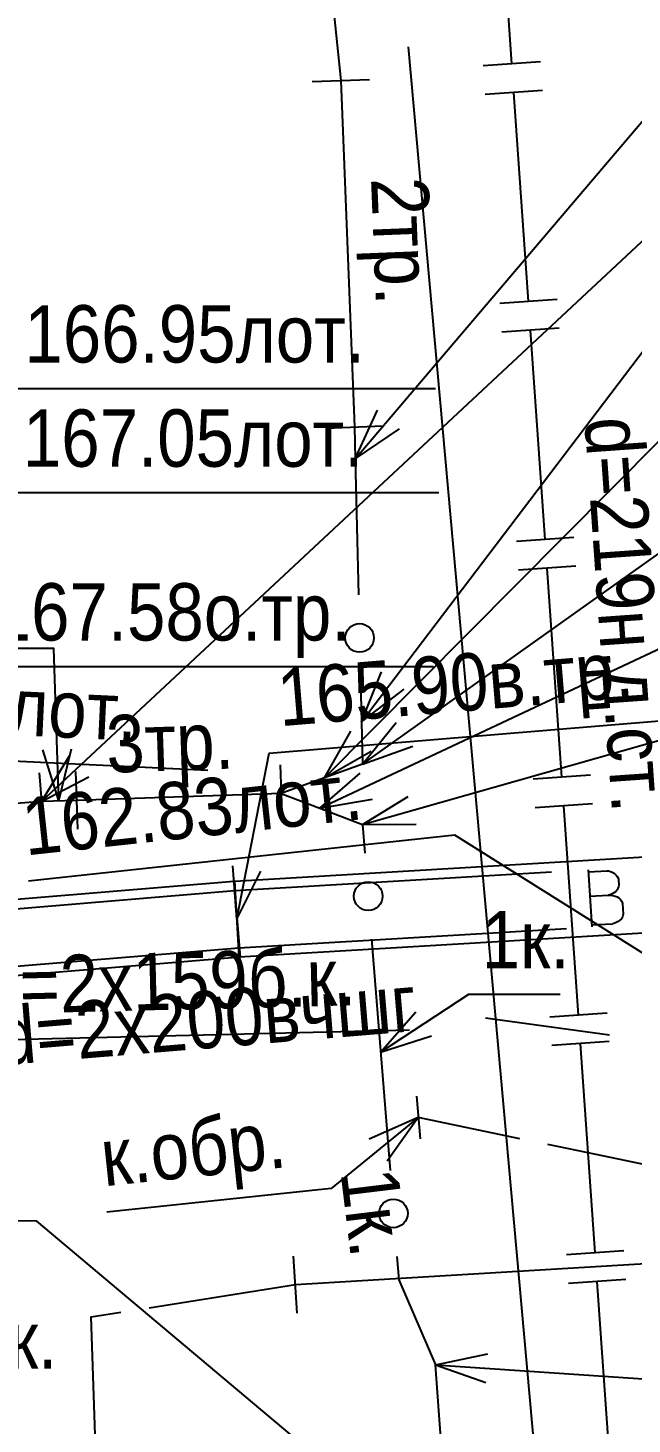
# Model space of a CAD drawing. Header units: metres. Extents: x -3947 to -3704, y 4976 to 6609.
# Drawn here: x -3852.17 to -3841.63, y 5769.34 to 5793.68 of the extents above; entities that cross this region are included whole.
import ezdxf
from ezdxf.enums import TextEntityAlignment as Align

# ---------------------------------------------------------------- set-up
doc = ezdxf.new("R2010")
doc.units = ezdxf.units.M
doc.header["$MEASUREMENT"] = 0
for name, color, linetype, lineweight in [('Водопровод', 7, 'Continuous', 25), ('Водосток', 7, 'Continuous', 25), ('Газопровод', 7, 'Continuous', 25), ('Кабели', 7, 'Continuous', 25), ('Кабель электрический', 7, 'Continuous', 25), ('Канализация самотёчная', 7, 'Continuous', 25), ('Теплосеть', 7, 'Continuous', 25)]:
    doc.layers.add(name, color=color, linetype=linetype, lineweight=lineweight)
doc.styles.add('Style-RUSSIAN_1251', font='RUSSIAN_1251.shx')
doc.styles.add('Style-RUSSIAN_1251 I 0.00000', font='RUSSIAN_1251.shx')

msp = doc.modelspace()

# ---------------------------------------------------------------- linework, layer by layer
at = {"layer": 'Водопровод', "linetype": 'Continuous'}
for p, q in [((-3848.52, 5778.138), (-3848.593, 5779.069)), ((-3842.393, 5779), (-3842.334, 5778.004)), ((-3848.555, 5778.637), (-3843.033, 5778.965)), ((-3848.52, 5778.138), (-3848.102, 5778.974)), ((-3856.383, 5777.988), (-3848.555, 5778.637)), ((-3842.365, 5778.537), (-3842.045, 5778.556)), ((-3842.336, 5778.037), (-3841.974, 5778.058)), ((-3848.485, 5777.639), (-3842.776, 5777.978)), ((-3856.307, 5776.991), (-3848.485, 5777.639))]:
    msp.add_line(p, q, dxfattribs=at)
at = {"layer": 'Водопровод', "linetype": 'Continuous', "flags": 128}
for points in [[(-3848.52, 5778.138), (-3847.956, 5781.033), (-3840.167, 5781.678)], [(-3835.83, 5779.558), (-3835.752, 5778.23), (-3848.481, 5777.474), (-3848.559, 5778.802), (-3835.83, 5779.558)], [(-3848.575, 5778.801), (-3848.465, 5777.475), (-3865.648, 5776.052), (-3865.758, 5777.378), (-3848.575, 5778.801)], [(-3842.391, 5778.964), (-3842.072, 5778.983), (-3842.042, 5778.979), (-3841.991, 5778.963), (-3841.943, 5778.938), (-3841.923, 5778.924), (-3841.905, 5778.906), (-3841.889, 5778.883), (-3841.874, 5778.854), (-3841.869, 5778.839), (-3841.863, 5778.724), (-3841.867, 5778.701), (-3841.878, 5778.671), (-3841.892, 5778.649), (-3841.907, 5778.628), (-3841.934, 5778.605), (-3841.968, 5778.585), (-3841.999, 5778.57), (-3842.045, 5778.556), (-3842.006, 5778.554), (-3841.972, 5778.553), (-3841.923, 5778.541), (-3841.892, 5778.526), (-3841.863, 5778.509), (-3841.831, 5778.479), (-3841.809, 5778.445), (-3841.797, 5778.413), (-3841.786, 5778.223), (-3841.789, 5778.204), (-3841.798, 5778.178), (-3841.817, 5778.147), (-3841.847, 5778.117), (-3841.874, 5778.097), (-3841.919, 5778.073), (-3841.947, 5778.062), (-3841.974, 5778.058)]]:
    msp.add_lwpolyline(points, dxfattribs=at)
at = {"layer": 'Водосток', "linetype": 'Continuous'}
msp.add_line((-3845.535, 5793.346), (-3842.93, 5764.409), dxfattribs=at)
at = {"layer": 'Водосток', "linetype": 'Continuous', "flags": 128}
for points in [[(-3855.203, 5784.497), (-3852.451, 5787.393), (-3845.06, 5787.393)], [(-3853.478, 5784.576), (-3852.478, 5785.576), (-3845.001, 5785.576)], [(-3856.691, 5784.367), (-3856.454, 5781.089), (-3849.028, 5780.736)], [(-3843.432, 5765.664), (-3852.011, 5772.871), (-3859.402, 5772.955)]]:
    msp.add_lwpolyline(points, dxfattribs=at)
at = {"layer": 'Газопровод', "linetype": 'Continuous'}
for p, q in [((-3843.726, 5793.051), (-3843.982, 5796.699)), ((-3843.227, 5793.086), (-3844.225, 5793.016)), ((-3843.192, 5792.587), (-3844.19, 5792.518)), ((-3843.436, 5788.905), (-3843.691, 5792.552)), ((-3842.937, 5788.94), (-3843.934, 5788.87)), ((-3842.902, 5788.441), (-3843.899, 5788.371)), ((-3843.145, 5784.759), (-3843.401, 5788.406)), ((-3842.646, 5784.794), (-3843.644, 5784.724)), ((-3842.612, 5784.295), (-3843.609, 5784.225)), ((-3842.855, 5780.613), (-3843.11, 5784.26)), ((-3842.356, 5780.648), (-3843.354, 5780.578)), ((-3842.321, 5780.149), (-3843.319, 5780.079)), ((-3842.564, 5776.466), (-3842.82, 5780.114)), ((-3842.066, 5776.501), (-3843.063, 5776.431)), ((-3842.031, 5776.003), (-3843.028, 5775.933)), ((-3842.274, 5772.32), (-3842.529, 5775.968)), ((-3841.775, 5772.355), (-3842.773, 5772.285)), ((-3841.74, 5771.856), (-3842.738, 5771.786)), ((-3841.984, 5768.174), (-3842.239, 5771.821))]:
    msp.add_line(p, q, dxfattribs=at)
at = {"layer": 'Кабели', "linetype": 'Continuous'}
for p, q in [((-3847.21, 5792.74), (-3846.21, 5792.78)), ((-3846.46, 5786.165), (-3846.067, 5787.012)), ((-3846.97, 5786.7), (-3845.97, 5786.74)), ((-3846.46, 5786.165), (-3845.686, 5786.688)), ((-3846.346, 5781.581), (-3846.001, 5782.449)), ((-3846.346, 5781.581), (-3845.603, 5782.147)), ((-3846.332, 5780.84), (-3845.743, 5781.565)), ((-3846.991, 5780.603), (-3846.534, 5781.418)), ((-3851.93, 5780.19), (-3851.442, 5780.987)), ((-3851.625, 5780.2), (-3851.905, 5781.091)), ((-3851.625, 5780.2), (-3851.406, 5781.108)), ((-3846.991, 5780.603), (-3846.179, 5781.065)), ((-3846.332, 5780.84), (-3845.454, 5781.157)), ((-3851.337, 5780.71), (-3851.303, 5779.71)), ((-3847.767, 5780.83), (-3847.733, 5779.83)), ((-3851.97, 5780.688), (-3851.89, 5779.692)), ((-3851.93, 5780.19), (-3851.101, 5780.621)), ((-3847.077, 5780.074), (-3846.369, 5780.683)), ((-3847.077, 5780.074), (-3846.156, 5780.23)), ((-3846.33, 5779.79), (-3845.532, 5780.276)), ((-3851.32, 5780.21), (-3851.93, 5780.19)), ((-3846.33, 5779.79), (-3845.396, 5779.795)), ((-3846.171, 5777.791), (-3845.851, 5773.756)), ((-3846.015, 5775.82), (-3845.4, 5776.523)), ((-3846.015, 5775.82), (-3845.126, 5776.105)), ((-3845.06, 5770.37), (-3844.145, 5770.559)), ((-3845.06, 5770.37), (-3844.179, 5770.06)), ((-3844.922, 5768.486), (-3845.06, 5770.37))]:
    msp.add_line(p, q, dxfattribs=at)
at = {"layer": 'Кабели', "linetype": 'Continuous', "flags": 128}
for points in [[(-3846.943, 5795.019), (-3846.809, 5793.715), (-3846.71, 5792.76)], [(-3846.71, 5792.76), (-3846.47, 5786.72)], [(-3846.46, 5786.165), (-3841.262, 5792.274), (-3834.503, 5792.708)], [(-3851.93, 5780.19), (-3840.946, 5790.429), (-3834.138, 5790.866)], [(-3846.346, 5781.581), (-3840.935, 5788.706), (-3834.02, 5789.15)], [(-3846.991, 5780.603), (-3840.302, 5787.335), (-3833.897, 5787.747)], [(-3846.47, 5786.72), (-3846.46, 5786.165), (-3846.401, 5783.791)], [(-3846.332, 5780.84), (-3839.934, 5785.385), (-3833.168, 5785.819)], [(-3847.077, 5780.074), (-3840.144, 5783.328), (-3833.336, 5783.766)], [(-3851.625, 5780.2), (-3851.715, 5782.857), (-3853.699, 5782.857)], [(-3846.364, 5782.292), (-3846.346, 5781.581), (-3846.332, 5780.84), (-3846.991, 5780.603), (-3847.722, 5780.34)], [(-3846.33, 5779.79), (-3839.986, 5781.589), (-3833.263, 5782.021)], [(-3847.75, 5780.33), (-3851.32, 5780.21)], [(-3847.75, 5780.33), (-3847.077, 5780.074), (-3846.33, 5779.79), (-3846.29, 5779.287)], [(-3851.93, 5780.19), (-3859.06, 5779.62)], [(-3846.015, 5775.82), (-3844.476, 5776.831), (-3842.881, 5776.831)], [(-3845.733, 5772.26), (-3845.7, 5771.85), (-3845.06, 5770.37)], [(-3845.06, 5770.37), (-3830.061, 5769.36), (-3822.473, 5770.159)]]:
    msp.add_lwpolyline(points, dxfattribs=at)
at = {"layer": 'Кабели', "linetype": 'Continuous'}
for centre in [(-3846.382, 5783.042), (-3846.231, 5778.539), (-3845.792, 5773.008)]:
    msp.add_circle(centre, 0.25, dxfattribs=at)
at = {"layer": 'Кабель электрический', "linetype": 'Continuous'}
for p, q in [((-3845.389, 5775.053), (-3845.328, 5774.306)), ((-3845.358, 5774.68), (-3846.214, 5774.305)), ((-3845.358, 5774.68), (-3845.899, 5773.918)), ((-3843.587, 5774.31), (-3845.358, 5774.68)), ((-3847.472, 5771.268), (-3847.532, 5772.266)), ((-3850.052, 5771.365), (-3847.502, 5771.767))]:
    msp.add_line(p, q, dxfattribs=at)
at = {"layer": 'Кабель электрический', "linetype": 'Continuous', "flags": 128}
for points in [[(-3845.358, 5774.68), (-3846.875, 5773.445), (-3850.79, 5773.032)], [(-3839.553, 5773.471), (-3842.424, 5774.068), (-3843.097, 5774.208)], [(-3847.502, 5771.767), (-3831.506, 5772.727)], [(-3850.995, 5769.15), (-3851.063, 5771.206), (-3850.545, 5771.288)]]:
    msp.add_lwpolyline(points, dxfattribs=at)
at = {"layer": 'Канализация самотёчная', "linetype": 'Continuous'}
msp.add_line((-3844.186, 5776.42), (-3842.025, 5776.123), dxfattribs=at)
at = {"layer": 'Канализация самотёчная', "linetype": 'Continuous', "flags": 128}
msp.add_lwpolyline([(-3838.377, 5775.622), (-3844.722, 5779.602), (-3852.156, 5778.801)], dxfattribs=at)
at = {"layer": 'Теплосеть', "linetype": 'Continuous', "flags": 128}
for points in [[(-3854.124, 5781.699), (-3853.004, 5782.546), (-3845.09, 5782.546)], [(-3853.808, 5774.002), (-3853.184, 5776.023), (-3845.51, 5776.21)]]:
    msp.add_lwpolyline(points, dxfattribs=at)

# ---------------------------------------------------------------- texts
at = {"layer": 'Водопровод', "linetype": 'Continuous', "style": 'Style-RUSSIAN_1251', "width": 0.9}
msp.add_text('165.90в.тр.', height=1, rotation=4.7341, dxfattribs=at).set_placement((-3847.851, 5782.497), align=Align.TOP_LEFT)
at = {"layer": 'Водопровод', "linetype": 'Continuous', "style": 'Style-RUSSIAN_1251 I 0.00000', "width": 0.9}
msp.add_text('d=2x200вчшг', height=1, rotation=4.734, dxfattribs=at).set_placement((-3852.657, 5775.587))
at = {"layer": 'Водосток', "linetype": 'Continuous', "style": 'Style-RUSSIAN_1251', "width": 0.9}
for s, p in [('166.95лот.', (-3852.226, 5788.843)), ('167.05лот.', (-3852.253, 5787.026))]:
    msp.add_text(s, height=1, dxfattribs=at).set_placement(p, align=Align.TOP_LEFT)
msp.add_text('165.95лот.', height=1, rotation=357.2733, dxfattribs=at).set_placement((-3856.16, 5782.527), align=Align.TOP_LEFT)
at = {"layer": 'Газопровод', "linetype": 'Continuous', "style": 'Style-RUSSIAN_1251', "width": 0.899998}
msp.add_text('d=219н.д.ст.', height=1, rotation=274.0265, dxfattribs=at).set_placement((-3842.461, 5786.861))
at = {"layer": 'Кабели', "linetype": 'Continuous'}
for s, rotation, style, width, p in [('2тр.', 272.275, 'Style-RUSSIAN_1251 I 0.00000', 0.9, (-3846.183, 5791.053)), ('3тр.', 1.925, 'Style-RUSSIAN_1251 I 0.00000', 0.9, (-3850.785, 5780.69)), ('1к.', 276.9351, 'Style-RUSSIAN_1251', 0.899998, (-3846.714, 5773.725))]:
    msp.add_text(s, height=1, rotation=rotation, dxfattribs=dict(at, style=style, width=width)).set_placement(p)
at = {"layer": 'Кабели', "linetype": 'Continuous', "style": 'Style-RUSSIAN_1251', "width": 0.9}
msp.add_text('1к.', height=1, dxfattribs=at).set_placement((-3844.251, 5778.281), align=Align.TOP_LEFT)
at = {"layer": 'Кабель электрический', "linetype": 'Continuous', "style": 'Style-RUSSIAN_1251', "width": 0.9}
msp.add_text('к.обр.', height=1, rotation=6.011, dxfattribs=at).set_placement((-3850.942, 5774.474), align=Align.TOP_LEFT)
at = {"layer": 'Кабель электрический', "linetype": 'Continuous', "style": 'Style-RUSSIAN_1251', "width": 0.899998}
msp.add_text('1к.', height=1, dxfattribs=at).set_placement((-3853.182, 5770.302))
at = {"layer": 'Канализация самотёчная', "linetype": 'Continuous', "style": 'Style-RUSSIAN_1251', "width": 0.899998}
msp.add_text('162.83лот.', height=1, rotation=6.1535, dxfattribs=at).set_placement((-3852.311, 5780.242), align=Align.TOP_LEFT)
at = {"layer": 'Теплосеть', "linetype": 'Continuous', "style": 'Style-RUSSIAN_1251', "width": 0.9}
msp.add_text('167.58о.тр.', height=1, dxfattribs=at).set_placement((-3852.779, 5783.996), align=Align.TOP_LEFT)
msp.add_text('d=2x159б.к.', height=1, rotation=1.3954, dxfattribs=at).set_placement((-3852.994, 5777.478), align=Align.TOP_LEFT)

doc.saveas('drawing.dxf')
